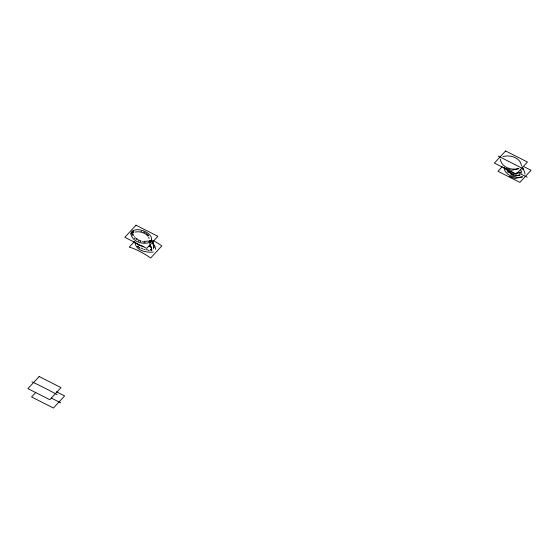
<?xml version="1.0" encoding="UTF-8"?>
<svg xmlns="http://www.w3.org/2000/svg" width="559" height="559" viewBox="0 0 559 559"><rect width="100%" height="100%" fill="white"/><g stroke="black" fill="none" stroke-linecap="round" stroke-linejoin="round"><path stroke-width="0.84" d="M133.259 231.657L133.454 232.362M133.524 232.32L133.328 231.587M151.762 249.999L151.755 250.048A2.662 0.685 50 0 1 151.119 250.111M131.169 234.102C132.525 224.585 154.675 232.083 151.314 241.243A4.311 3.256 -21.4 0 1 150.588 242.033C143.621 245.31 131.889 242.012 130.827 233.382A1.006 0.706 -25.4 0 1 130.848 233.201L131.253 232.502A9.147 6.408 -25.4 0 1 132.7 230.993L132.993 230.832A1.041 0.727 -25.4 0 1 133.301 230.706L133.433 230.986M134.153 241.851L129.262 247.148A50.569 17.881 42.8 0 1 150.657 257.999L161.851 245.897A50.569 17.881 42.8 0 0 153.299 240.538M35.769 392.411L31.57 396.953L53.433 408.042L64.627 395.94L56.431 391.775M502.185 166.757L497.992 171.299L519.856 182.381L531.05 170.278L524.216 166.813M151.119 249.573L150.616 249.733L151.105 250.097M153.327 248.126L154.005 247.344L153.578 244.947M148.869 246.61L150.685 246.288L150.86 246.729M148.31 241.146L143.747 241.355M135.026 232.062C139.68 231.119 145.102 232.607 147.953 236.171M153.222 252.06C146.556 252.759 136.096 250.879 135.075 242.858M148.512 250.474L149.232 250.467M145.27 242.278L143.719 242.222M148.093 249.922L145.78 249.719M513.686 172.668L508.061 171.026L503.959 167.735M143.88 246.652L138.339 245.01L134.363 241.823M140.973 231.244L141.651 231.391M141.008 240.894L138.08 239.79M140.875 241.74L140.12 241.53M143.698 249.216L144.711 249.503M505.748 168.168L511.499 170.327L518.941 168.573A16.756 12.214 -23.5 0 1 513.7 169.132C509.088 169 504.134 167.127 501.661 163.025A16.756 12.214 -23.5 0 1 500.473 159.21M507.327 171.816L513.078 173.975L520.52 172.221A16.756 12.214 -23.5 0 1 516.956 172.752M510.926 174.674L514.902 176.162L520.052 174.953A11.592 8.448 -23.5 0 1 516.425 175.337L511.436 174.122L508.096 171.117A11.592 8.448 -23.5 0 1 507.425 169.426M509.326 176.406L515.077 178.559L522.518 176.805A16.756 12.214 -23.5 0 1 517.278 177.364C512.673 177.231 507.719 175.358 505.238 171.264A16.756 12.214 -23.5 0 1 504.05 167.441M143.586 231.999L144.194 232.251M138.234 240.824L138.842 241.083M142.748 248.867L141.05 248.007M498.272 156.129L523.608 168.979M517.69 172.396L527.186 177.21M51.267 398.05L60.77 402.871M144.781 232.53L145.347 232.837M139.401 247.735L139.862 248.035M139.219 247.616L139.687 247.923M146.416 233.522L147.38 234.298M138.772 247.288L137.752 246.428M137.947 246.61L137.542 246.239L138.15 246.792M135.194 237.75L135.606 238.141M134.223 237.98L134.628 238.407M147.828 234.717L148.24 235.164M522.232 168.287L523.804 170.313A16.756 12.214 -23.5 0 1 524.985 174.135M152.698 242.767L154.969 246.372L155.695 249.391M148.31 235.248L148.694 235.716M520.443 169.726L520.939 170.46A11.592 8.448 -23.5 0 1 521.764 173.101M133.301 230.713L133.643 231.433M133.622 235.57L133.07 233.983M150.029 244.583L150.266 245.191M152.041 240.761L151.873 240.335M152.425 241.74L152.768 242.613M149.567 243.438L149.4 243.011M150.154 244.905L150.574 245.96M150.336 245.359L151.133 247.476M152.495 241.914L153.557 244.856M152.803 242.697L153.886 247.791A2.585 1.139 35 0 1 153.432 248.07M150.895 246.812L151.328 248.042M132.588 235.381L132.238 234.242M151.168 247.56L151.706 250.125L150.616 249.733A2.033 1.663 -14.6 0 0 151.077 249.593M151.349 248.119L151.678 249.307M152.551 240.908L153.152 243.619M137.36 239.434A4.353 3.13 -24.2 0 1 136.04 239.161M134.412 236.618A4.353 3.13 -24.2 0 1 134.446 236.38M148.659 237.205A4.353 3.214 -22.8 0 1 149.036 238.525M137.158 238.714A3.487 2.509 -24.2 0 1 136.186 238.365M142.804 241.719A3.487 2.571 -22.8 0 1 142.44 241.537M151.678 240.084A3.123 2.362 -21.4 0 1 149.281 242.676M151.643 249.272A9.727 2.495 50.3 0 1 151.755 249.943M521.407 165.904A16.756 12.214 -23.5 0 0 520.219 162.082C517.746 157.987 512.792 156.108 508.18 155.975A16.756 12.214 -23.5 0 0 502.939 156.534M522.372 166.889A16.756 12.214 -23.5 0 1 522.993 169.545M31.849 381.79A271.555 96.022 42.8 0 1 57.186 394.64M149.064 241.041L149.232 241.802L149.134 241.055M132.057 232.942L132.923 232.935L132.064 232.9M149.651 240.433L150.518 240.419L149.651 240.419M135.998 225.207L124.804 237.316L146.668 248.406L157.862 236.296L135.998 225.207M39.144 376.528L27.95 388.631L49.814 399.72L61.015 387.618L39.144 376.528M505.609 150.958L494.408 163.06L516.271 174.149L527.472 162.047L505.609 150.958"/></g></svg>
